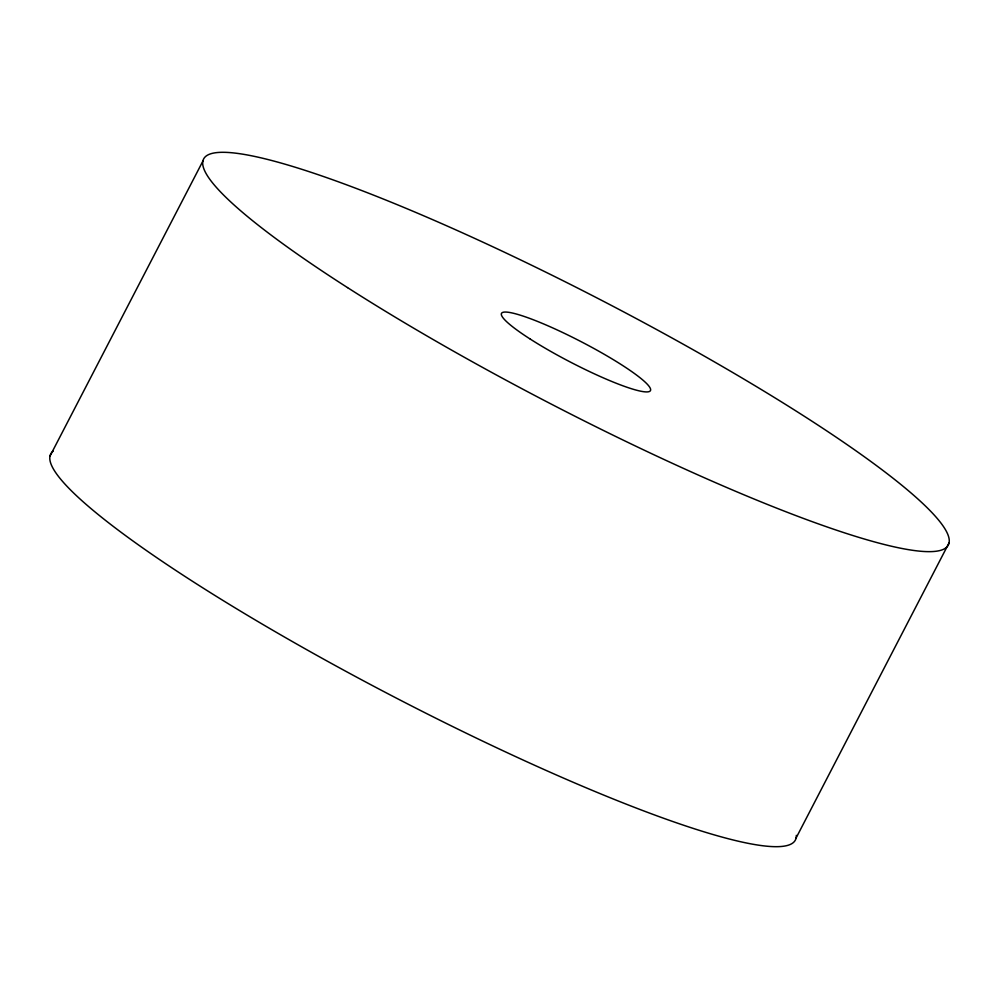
<?xml version="1.0" encoding="UTF-8"?>
<svg xmlns="http://www.w3.org/2000/svg" width="999" height="999" viewBox="0 0 999 999"><rect width="100%" height="100%" fill="white"/><g stroke="black" fill="none" stroke-linecap="round" stroke-linejoin="round"><path stroke-width="1.5" d="M49.987 456.106L202.909 161.064M796.116 837.936L949.05 542.894M796.315 835.364A419.38 57.642 27.4 0 1 399.363 699.662A419.38 57.642 27.4 0 1 53.172 451.148M347.54 287.612A419.38 57.642 27.4 0 0 945.866 547.852A419.38 57.642 27.4 0 0 434.54 220.479A419.38 57.642 27.4 0 0 347.54 287.612M530.294 339.111A83.879 11.526 27.4 0 0 649.962 391.158A83.879 11.526 27.4 0 0 547.689 325.686A83.879 11.526 27.4 0 0 530.294 339.111"/></g></svg>
